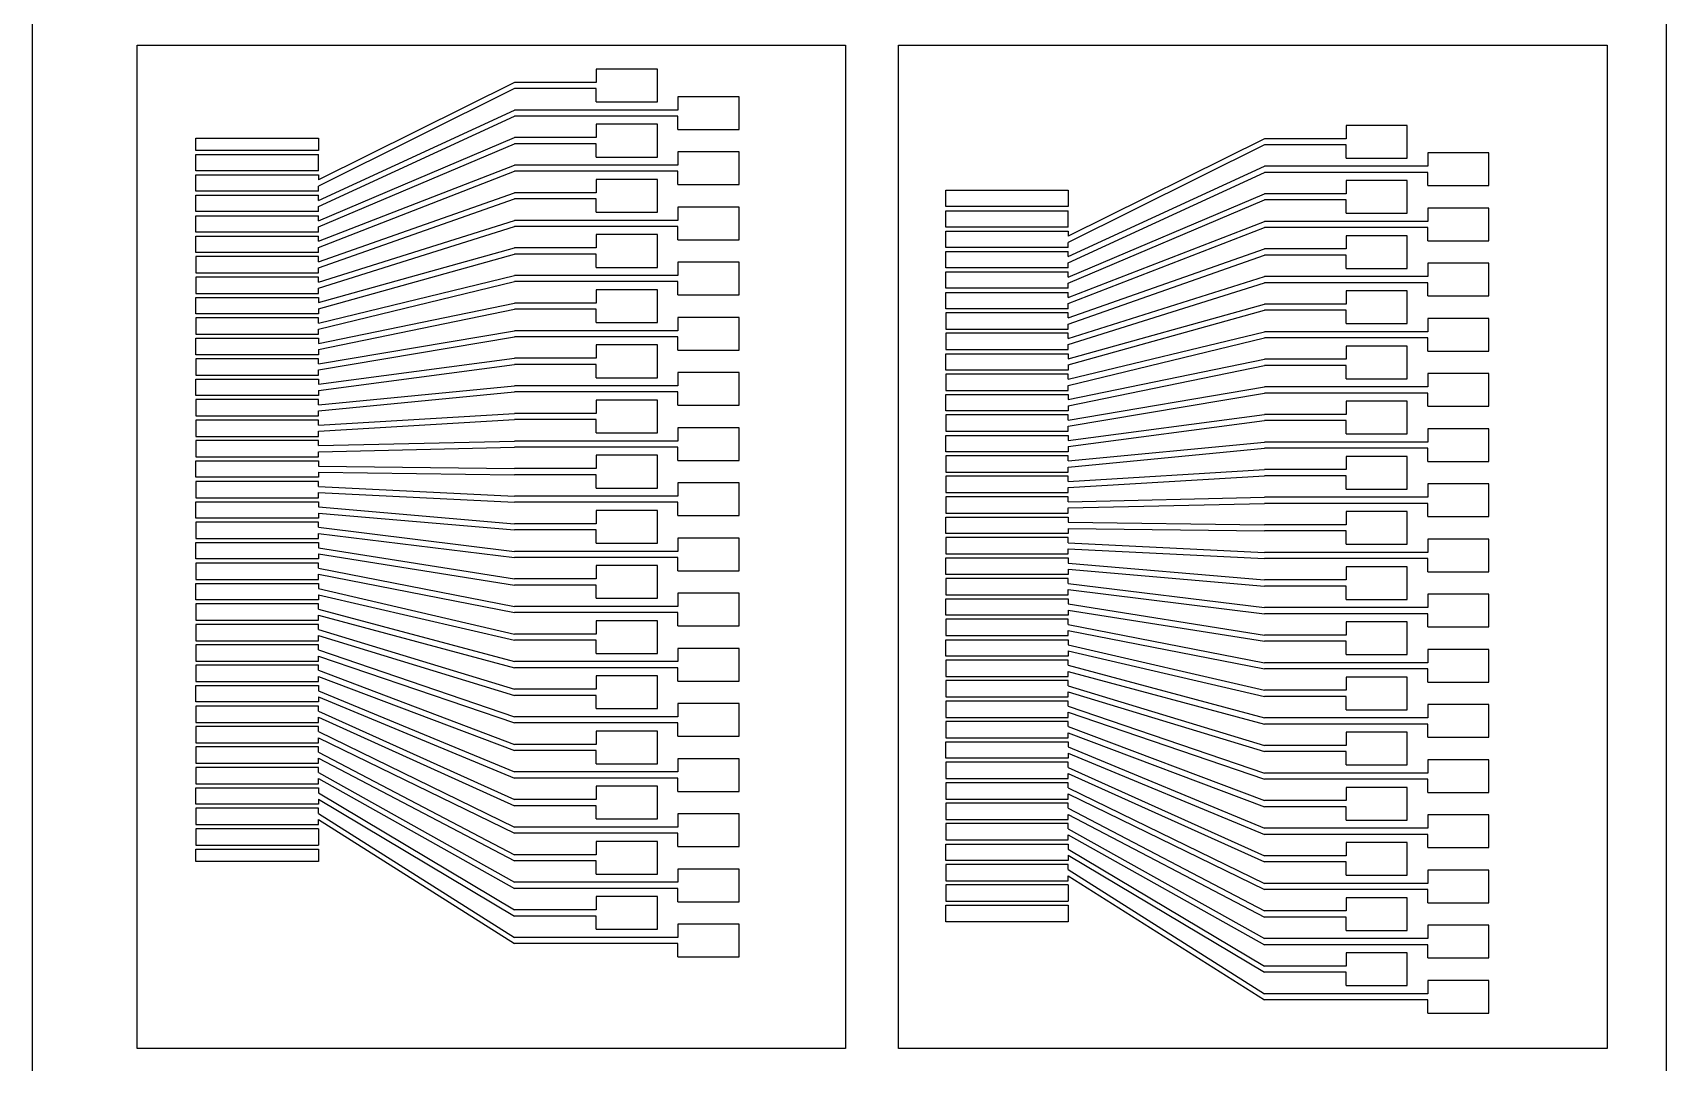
# Model space of a CAD drawing. Header units: inches. Extents: x 15.3 to 55.3, y 12.2 to 82.2.
# Drawn here: x 15.31 to 55.31, y 29.32 to 54.52 of the extents above; entities that cross this region are included whole.
import ezdxf

# ---------------------------------------------------------------- set-up
doc = ezdxf.new("R2010")
doc.units = ezdxf.units.IN
doc.header["$MEASUREMENT"] = 0
doc.layers.add('Foil', color=5, linetype='Continuous')

msp = doc.modelspace()

# ---------------------------------------------------------------- linework, layer by layer
at = {"layer": 'Foil'}
for p, q in [((15.308, 12.23), (15.308, 82.23)), ((55.308, 82.23), (55.308, 12.23)), ((17.863, 54.209), (35.212, 54.209)), ((17.863, 29.659), (17.863, 54.209)), ((35.212, 54.209), (35.212, 29.659)), ((36.506, 54.209), (53.856, 54.209)), ((36.506, 29.659), (36.506, 54.209)), ((53.856, 54.209), (53.856, 29.659)), ((30.606, 53.624), (29.106, 53.624)), ((29.106, 53.624), (29.106, 53.299)), ((30.606, 52.824), (30.606, 53.624)), ((27.106, 53.299), (22.306, 50.912)), ((29.106, 53.299), (27.106, 53.299)), ((27.106, 53.149), (22.306, 50.762)), ((29.106, 53.149), (27.106, 53.149)), ((29.106, 52.824), (29.106, 53.149)), ((29.106, 52.824), (30.606, 52.824)), ((32.606, 52.949), (31.106, 52.949)), ((31.106, 52.949), (31.106, 52.624)), ((32.606, 52.149), (32.606, 52.949)), ((22.306, 50.412), (27.106, 52.624)), ((22.306, 50.262), (27.106, 52.474)), ((31.106, 52.624), (27.106, 52.624)), ((31.106, 52.474), (27.106, 52.474)), ((31.106, 52.149), (31.106, 52.474)), ((30.606, 52.274), (29.106, 52.274)), ((29.106, 52.274), (29.106, 51.949)), ((30.606, 51.474), (30.606, 52.274)), ((31.106, 52.149), (32.606, 52.149)), ((48.966, 52.248), (47.466, 52.248)), ((47.466, 52.248), (47.466, 51.923)), ((48.966, 51.448), (48.966, 52.248)), ((19.306, 51.637), (19.306, 51.937)), ((19.306, 51.937), (22.306, 51.937)), ((22.306, 51.637), (19.306, 51.637)), ((22.306, 49.912), (27.106, 51.949)), ((22.306, 51.937), (22.306, 51.637)), ((22.306, 49.762), (27.106, 51.799)), ((29.106, 51.949), (27.106, 51.949)), ((29.106, 51.799), (27.106, 51.799)), ((29.106, 51.474), (29.106, 51.799)), ((45.466, 51.923), (40.666, 49.536)), ((45.466, 51.773), (40.666, 49.386)), ((47.466, 51.923), (45.466, 51.923)), ((47.466, 51.773), (45.466, 51.773)), ((47.466, 51.448), (47.466, 51.773)), ((19.306, 51.137), (19.306, 51.537)), ((19.306, 51.537), (22.306, 51.537)), ((22.306, 51.137), (22.306, 51.537)), ((22.306, 49.412), (27.106, 51.274)), ((31.106, 51.274), (27.106, 51.274)), ((29.106, 51.474), (30.606, 51.474)), ((32.606, 51.599), (31.106, 51.599)), ((31.106, 51.599), (31.106, 51.274)), ((32.606, 50.799), (32.606, 51.599)), ((40.666, 49.036), (45.466, 51.248)), ((49.466, 51.248), (45.466, 51.248)), ((47.466, 51.448), (48.966, 51.448)), ((50.966, 51.573), (49.466, 51.573)), ((49.466, 51.573), (49.466, 51.248)), ((50.966, 50.773), (50.966, 51.573)), ((22.306, 51.137), (19.306, 51.137)), ((19.306, 50.637), (19.306, 51.037)), ((19.306, 51.037), (22.306, 51.037)), ((22.306, 49.262), (27.106, 51.124)), ((22.306, 51.037), (22.306, 50.912)), ((31.106, 51.124), (27.106, 51.124)), ((30.606, 50.924), (29.106, 50.924)), ((29.106, 50.924), (29.106, 50.599)), ((30.606, 50.124), (30.606, 50.924)), ((31.106, 50.799), (31.106, 51.124)), ((40.666, 48.886), (45.466, 51.098)), ((49.466, 51.098), (45.466, 51.098)), ((48.966, 50.898), (47.466, 50.898)), ((47.466, 50.898), (47.466, 50.573)), ((48.966, 50.098), (48.966, 50.898)), ((49.466, 50.773), (49.466, 51.098)), ((22.306, 50.637), (19.306, 50.637)), ((19.306, 50.137), (19.306, 50.537)), ((19.306, 50.537), (22.306, 50.537)), ((22.306, 50.637), (22.306, 50.762)), ((22.306, 48.912), (27.106, 50.599)), ((22.306, 50.412), (22.306, 50.537)), ((22.306, 48.762), (27.106, 50.449)), ((29.106, 50.599), (27.106, 50.599)), ((29.106, 50.449), (27.106, 50.449)), ((29.106, 50.124), (29.106, 50.449)), ((31.106, 50.799), (32.606, 50.799)), ((37.666, 50.261), (37.666, 50.661)), ((37.666, 50.661), (40.666, 50.661)), ((40.666, 50.661), (40.666, 50.261)), ((40.666, 48.536), (45.466, 50.573)), ((40.666, 48.386), (45.466, 50.423)), ((47.466, 50.573), (45.466, 50.573)), ((47.466, 50.423), (45.466, 50.423)), ((47.466, 50.098), (47.466, 50.423)), ((49.466, 50.773), (50.966, 50.773)), ((22.306, 50.137), (19.306, 50.137)), ((19.306, 49.637), (19.306, 50.037)), ((19.306, 50.037), (22.306, 50.037)), ((22.306, 50.137), (22.306, 50.262)), ((22.306, 49.912), (22.306, 50.037)), ((29.106, 50.124), (30.606, 50.124)), ((32.606, 50.249), (31.106, 50.249)), ((31.106, 50.249), (31.106, 49.924)), ((32.606, 49.449), (32.606, 50.249)), ((40.666, 50.261), (37.666, 50.261)), ((37.666, 49.761), (37.666, 50.161)), ((37.666, 50.161), (40.666, 50.161)), ((40.666, 49.761), (40.666, 50.161)), ((47.466, 50.098), (48.966, 50.098)), ((50.966, 50.223), (49.466, 50.223)), ((49.466, 50.223), (49.466, 49.898)), ((50.966, 49.423), (50.966, 50.223)), ((22.306, 49.637), (19.306, 49.637)), ((22.306, 48.412), (27.106, 49.924)), ((22.306, 48.262), (27.106, 49.774)), ((22.306, 49.637), (22.306, 49.762)), ((31.106, 49.924), (27.106, 49.924)), ((31.106, 49.774), (27.106, 49.774)), ((31.106, 49.449), (31.106, 49.774)), ((40.666, 49.761), (37.666, 49.761)), ((37.666, 49.261), (37.666, 49.661)), ((37.666, 49.661), (40.666, 49.661)), ((40.666, 48.036), (45.466, 49.898)), ((40.666, 47.886), (45.466, 49.748)), ((40.666, 49.661), (40.666, 49.536)), ((49.466, 49.898), (45.466, 49.898)), ((49.466, 49.748), (45.466, 49.748)), ((49.466, 49.423), (49.466, 49.748)), ((19.306, 49.137), (19.306, 49.537)), ((19.306, 49.537), (22.306, 49.537)), ((22.306, 49.412), (22.306, 49.537)), ((22.306, 49.137), (22.306, 49.262)), ((22.306, 47.912), (27.106, 49.249)), ((29.106, 49.249), (27.106, 49.249)), ((30.606, 49.574), (29.106, 49.574)), ((29.106, 49.574), (29.106, 49.249)), ((30.606, 48.774), (30.606, 49.574)), ((31.106, 49.449), (32.606, 49.449)), ((40.666, 49.261), (37.666, 49.261)), ((40.666, 49.261), (40.666, 49.386)), ((40.666, 47.536), (45.466, 49.223)), ((47.466, 49.223), (45.466, 49.223)), ((48.966, 49.548), (47.466, 49.548)), ((47.466, 49.548), (47.466, 49.223)), ((48.966, 48.748), (48.966, 49.548)), ((49.466, 49.423), (50.966, 49.423)), ((22.306, 49.137), (19.306, 49.137)), ((22.306, 49.037), (19.306, 49.037)), ((19.306, 49.037), (19.306, 48.637)), ((22.306, 47.762), (27.106, 49.099)), ((22.306, 48.912), (22.306, 49.037)), ((29.106, 49.099), (27.106, 49.099)), ((29.106, 48.774), (29.106, 49.099)), ((32.606, 48.899), (31.106, 48.899)), ((31.106, 48.899), (31.106, 48.574)), ((32.606, 48.099), (32.606, 48.899)), ((37.666, 48.761), (37.666, 49.161)), ((37.666, 49.161), (40.666, 49.161)), ((40.666, 49.036), (40.666, 49.161)), ((40.666, 47.386), (45.466, 49.073)), ((40.666, 48.761), (40.666, 48.886)), ((47.466, 49.073), (45.466, 49.073)), ((47.466, 48.748), (47.466, 49.073)), ((50.966, 48.873), (49.466, 48.873)), ((49.466, 48.873), (49.466, 48.548)), ((50.966, 48.073), (50.966, 48.873)), ((19.306, 48.637), (22.306, 48.637)), ((22.306, 48.537), (19.306, 48.537)), ((19.306, 48.537), (19.306, 48.137)), ((22.306, 48.637), (22.306, 48.762)), ((22.306, 47.412), (27.106, 48.574)), ((22.306, 48.412), (22.306, 48.537)), ((22.306, 47.262), (27.106, 48.424)), ((31.106, 48.574), (27.106, 48.574)), ((31.106, 48.424), (27.106, 48.424)), ((29.106, 48.774), (30.606, 48.774)), ((31.106, 48.099), (31.106, 48.424)), ((40.666, 48.761), (37.666, 48.761)), ((37.666, 48.261), (37.666, 48.661)), ((37.666, 48.661), (40.666, 48.661)), ((40.666, 48.536), (40.666, 48.661)), ((40.666, 47.036), (45.466, 48.548)), ((49.466, 48.548), (45.466, 48.548)), ((47.466, 48.748), (48.966, 48.748)), ((19.306, 48.137), (22.306, 48.137)), ((19.306, 47.637), (19.306, 48.037)), ((19.306, 48.037), (22.306, 48.037)), ((22.306, 48.137), (22.306, 48.262)), ((22.306, 48.037), (22.306, 47.912)), ((30.606, 48.224), (29.106, 48.224)), ((29.106, 48.224), (29.106, 47.899)), ((30.606, 47.424), (30.606, 48.224)), ((31.106, 48.099), (32.606, 48.099)), ((40.666, 48.261), (37.666, 48.261)), ((37.666, 47.761), (37.666, 48.161)), ((37.666, 48.161), (40.666, 48.161)), ((40.666, 46.886), (45.466, 48.398)), ((40.666, 48.261), (40.666, 48.386)), ((40.666, 48.036), (40.666, 48.161)), ((49.466, 48.398), (45.466, 48.398)), ((48.966, 48.198), (47.466, 48.198)), ((47.466, 48.198), (47.466, 47.873)), ((48.966, 47.398), (48.966, 48.198)), ((49.466, 48.073), (49.466, 48.398)), ((49.466, 48.073), (50.966, 48.073)), ((22.306, 47.637), (19.306, 47.637)), ((22.306, 46.912), (27.106, 47.899)), ((22.306, 47.762), (22.306, 47.637)), ((22.306, 46.762), (27.106, 47.749)), ((29.106, 47.899), (27.106, 47.899)), ((29.106, 47.749), (27.106, 47.749)), ((29.106, 47.424), (29.106, 47.749)), ((40.666, 47.761), (37.666, 47.761)), ((40.666, 47.661), (37.666, 47.661)), ((37.666, 47.661), (37.666, 47.261)), ((40.666, 47.761), (40.666, 47.886)), ((40.666, 46.536), (45.466, 47.873)), ((40.666, 46.386), (45.466, 47.723)), ((40.666, 47.536), (40.666, 47.661)), ((47.466, 47.873), (45.466, 47.873)), ((47.466, 47.723), (45.466, 47.723)), ((47.466, 47.398), (47.466, 47.723)), ((22.306, 47.537), (19.306, 47.537)), ((19.306, 47.537), (19.306, 47.137)), ((22.306, 47.412), (22.306, 47.537)), ((22.306, 47.137), (22.306, 47.262)), ((22.306, 46.412), (27.106, 47.224)), ((31.106, 47.224), (27.106, 47.224)), ((29.106, 47.424), (30.606, 47.424)), ((32.606, 47.549), (31.106, 47.549)), ((31.106, 47.549), (31.106, 47.224)), ((32.606, 46.749), (32.606, 47.549)), ((37.666, 47.261), (40.666, 47.261)), ((40.666, 47.261), (40.666, 47.386)), ((47.466, 47.398), (48.966, 47.398)), ((50.966, 47.523), (49.466, 47.523)), ((49.466, 47.523), (49.466, 47.198)), ((50.966, 46.723), (50.966, 47.523)), ((19.306, 47.137), (22.306, 47.137)), ((19.306, 46.637), (19.306, 47.037)), ((19.306, 47.037), (22.306, 47.037)), ((22.306, 46.262), (27.106, 47.074)), ((22.306, 47.037), (22.306, 46.912)), ((31.106, 47.074), (27.106, 47.074)), ((30.606, 46.874), (29.106, 46.874)), ((29.106, 46.874), (29.106, 46.549)), ((30.606, 46.074), (30.606, 46.874)), ((31.106, 46.749), (31.106, 47.074)), ((40.666, 47.161), (37.666, 47.161)), ((37.666, 47.161), (37.666, 46.761)), ((40.666, 46.036), (45.466, 47.198)), ((40.666, 47.036), (40.666, 47.161)), ((40.666, 45.886), (45.466, 47.048)), ((40.666, 46.761), (40.666, 46.886)), ((49.466, 47.198), (45.466, 47.198)), ((49.466, 47.048), (45.466, 47.048)), ((48.966, 46.848), (47.466, 46.848)), ((47.466, 46.848), (47.466, 46.523)), ((48.966, 46.048), (48.966, 46.848)), ((49.466, 46.723), (49.466, 47.048)), ((22.306, 46.637), (19.306, 46.637)), ((22.306, 46.537), (19.306, 46.537)), ((19.306, 46.537), (19.306, 46.137)), ((22.306, 46.762), (22.306, 46.637)), ((22.306, 45.912), (27.106, 46.549)), ((22.306, 46.412), (22.306, 46.537)), ((29.106, 46.549), (27.106, 46.549)), ((31.106, 46.749), (32.606, 46.749)), ((37.666, 46.761), (40.666, 46.761)), ((37.666, 46.261), (37.666, 46.661)), ((37.666, 46.661), (40.666, 46.661)), ((40.666, 46.661), (40.666, 46.536)), ((40.666, 45.536), (45.466, 46.523)), ((47.466, 46.523), (45.466, 46.523)), ((49.466, 46.723), (50.966, 46.723)), ((19.306, 46.137), (22.306, 46.137)), ((19.306, 45.637), (19.306, 46.037)), ((19.306, 46.037), (22.306, 46.037)), ((22.306, 45.762), (27.106, 46.399)), ((22.306, 46.137), (22.306, 46.262)), ((22.306, 46.037), (22.306, 45.912)), ((29.106, 46.399), (27.106, 46.399)), ((29.106, 46.074), (29.106, 46.399)), ((29.106, 46.074), (30.606, 46.074)), ((32.606, 46.199), (31.106, 46.199)), ((31.106, 46.199), (31.106, 45.874)), ((32.606, 45.399), (32.606, 46.199)), ((40.666, 46.261), (37.666, 46.261)), ((40.666, 46.161), (37.666, 46.161)), ((37.666, 46.161), (37.666, 45.761)), ((40.666, 46.386), (40.666, 46.261)), ((40.666, 45.386), (45.466, 46.373)), ((40.666, 46.036), (40.666, 46.161)), ((47.466, 46.373), (45.466, 46.373)), ((47.466, 46.048), (47.466, 46.373)), ((47.466, 46.048), (48.966, 46.048)), ((50.966, 46.173), (49.466, 46.173)), ((49.466, 46.173), (49.466, 45.848)), ((50.966, 45.373), (50.966, 46.173)), ((22.306, 45.637), (19.306, 45.637)), ((22.306, 45.412), (27.106, 45.874)), ((22.306, 45.762), (22.306, 45.637)), ((22.306, 45.262), (27.106, 45.724)), ((31.106, 45.874), (27.106, 45.874)), ((31.106, 45.724), (27.106, 45.724)), ((31.106, 45.399), (31.106, 45.724)), ((37.666, 45.761), (40.666, 45.761)), ((37.666, 45.261), (37.666, 45.661)), ((37.666, 45.661), (40.666, 45.661)), ((40.666, 45.761), (40.666, 45.886)), ((40.666, 45.036), (45.466, 45.848)), ((40.666, 44.886), (45.466, 45.698)), ((40.666, 45.661), (40.666, 45.536)), ((49.466, 45.848), (45.466, 45.848)), ((49.466, 45.698), (45.466, 45.698)), ((49.466, 45.373), (49.466, 45.698)), ((22.306, 45.537), (19.306, 45.537)), ((19.306, 45.537), (19.306, 45.137)), ((22.306, 45.412), (22.306, 45.537)), ((22.306, 45.137), (22.306, 45.262)), ((30.606, 45.524), (29.106, 45.524)), ((29.106, 45.524), (29.106, 45.199)), ((30.606, 44.724), (30.606, 45.524)), ((31.106, 45.399), (32.606, 45.399)), ((40.666, 45.261), (37.666, 45.261)), ((40.666, 45.386), (40.666, 45.261)), ((48.966, 45.498), (47.466, 45.498)), ((47.466, 45.498), (47.466, 45.173)), ((48.966, 44.698), (48.966, 45.498)), ((49.466, 45.373), (50.966, 45.373)), ((19.306, 45.137), (22.306, 45.137)), ((22.306, 45.037), (19.306, 45.037)), ((19.306, 45.037), (19.306, 44.637)), ((22.306, 44.912), (27.106, 45.199)), ((22.306, 44.762), (27.106, 45.049)), ((22.306, 44.912), (22.306, 45.037)), ((29.106, 45.199), (27.106, 45.199)), ((29.106, 45.049), (27.106, 45.049)), ((29.106, 44.724), (29.106, 45.049)), ((32.606, 44.849), (31.106, 44.849)), ((31.106, 44.849), (31.106, 44.524)), ((32.606, 44.049), (32.606, 44.849)), ((40.666, 45.161), (37.666, 45.161)), ((37.666, 45.161), (37.666, 44.761)), ((40.666, 44.536), (45.466, 45.173)), ((40.666, 45.036), (40.666, 45.161)), ((40.666, 44.386), (45.466, 45.023)), ((40.666, 44.761), (40.666, 44.886)), ((47.466, 45.173), (45.466, 45.173)), ((47.466, 45.023), (45.466, 45.023)), ((47.466, 44.698), (47.466, 45.023)), ((50.966, 44.823), (49.466, 44.823)), ((49.466, 44.823), (49.466, 44.498)), ((50.966, 44.023), (50.966, 44.823)), ((19.306, 44.637), (22.306, 44.637)), ((22.306, 44.537), (19.306, 44.537)), ((19.306, 44.537), (19.306, 44.137)), ((22.306, 44.637), (22.306, 44.762)), ((22.306, 44.412), (22.306, 44.537)), ((22.306, 44.412), (27.106, 44.524)), ((31.106, 44.524), (27.106, 44.524)), ((29.106, 44.724), (30.606, 44.724)), ((37.666, 44.761), (40.666, 44.761)), ((37.666, 44.261), (37.666, 44.661)), ((37.666, 44.661), (40.666, 44.661)), ((40.666, 44.661), (40.666, 44.536)), ((40.666, 44.036), (45.466, 44.498)), ((49.466, 44.498), (45.466, 44.498)), ((47.466, 44.698), (48.966, 44.698)), ((19.306, 44.137), (22.306, 44.137)), ((19.306, 43.637), (19.306, 44.037)), ((19.306, 44.037), (22.306, 44.037)), ((22.306, 44.262), (27.106, 44.374)), ((22.306, 44.137), (22.306, 44.262)), ((22.306, 44.037), (22.306, 43.912)), ((31.106, 44.374), (27.106, 44.374)), ((30.606, 44.174), (29.106, 44.174)), ((29.106, 44.174), (29.106, 43.849)), ((30.606, 43.374), (30.606, 44.174)), ((31.106, 44.049), (31.106, 44.374)), ((31.106, 44.049), (32.606, 44.049)), ((40.666, 44.261), (37.666, 44.261)), ((40.666, 44.161), (37.666, 44.161)), ((37.666, 44.161), (37.666, 43.761)), ((40.666, 44.386), (40.666, 44.261)), ((40.666, 43.886), (45.466, 44.348)), ((40.666, 44.036), (40.666, 44.161)), ((49.466, 44.348), (45.466, 44.348)), ((48.966, 44.148), (47.466, 44.148)), ((47.466, 44.148), (47.466, 43.823)), ((48.966, 43.348), (48.966, 44.148)), ((49.466, 44.023), (49.466, 44.348)), ((49.466, 44.023), (50.966, 44.023)), ((22.306, 43.637), (19.306, 43.637)), ((22.306, 43.912), (27.106, 43.849)), ((22.306, 43.762), (22.306, 43.637)), ((22.306, 43.762), (27.106, 43.699)), ((29.106, 43.849), (27.106, 43.849)), ((29.106, 43.699), (27.106, 43.699)), ((29.106, 43.374), (29.106, 43.699)), ((37.666, 43.761), (40.666, 43.761)), ((40.666, 43.661), (37.666, 43.661)), ((37.666, 43.661), (37.666, 43.261)), ((40.666, 43.761), (40.666, 43.886)), ((40.666, 43.536), (45.466, 43.823)), ((40.666, 43.386), (45.466, 43.673)), ((40.666, 43.536), (40.666, 43.661)), ((47.466, 43.823), (45.466, 43.823)), ((47.466, 43.673), (45.466, 43.673)), ((47.466, 43.348), (47.466, 43.673)), ((22.306, 43.537), (19.306, 43.537)), ((19.306, 43.537), (19.306, 43.137)), ((22.306, 43.412), (22.306, 43.537)), ((22.306, 43.412), (27.106, 43.174)), ((22.306, 43.137), (22.306, 43.262)), ((22.306, 43.262), (27.106, 43.024)), ((29.106, 43.374), (30.606, 43.374)), ((32.606, 43.499), (31.106, 43.499)), ((31.106, 43.499), (31.106, 43.174)), ((32.606, 42.699), (32.606, 43.499)), ((37.666, 43.261), (40.666, 43.261)), ((40.666, 43.261), (40.666, 43.386)), ((47.466, 43.348), (48.966, 43.348)), ((50.966, 43.473), (49.466, 43.473)), ((49.466, 43.473), (49.466, 43.148)), ((50.966, 42.673), (50.966, 43.473)), ((19.306, 43.137), (22.306, 43.137)), ((19.306, 42.637), (19.306, 43.037)), ((19.306, 43.037), (22.306, 43.037)), ((22.306, 43.037), (22.306, 42.912)), ((22.306, 42.912), (27.106, 42.499)), ((31.106, 43.174), (27.106, 43.174)), ((31.106, 43.024), (27.106, 43.024)), ((30.606, 42.824), (29.106, 42.824)), ((29.106, 42.824), (29.106, 42.499)), ((30.606, 42.024), (30.606, 42.824)), ((31.106, 42.699), (31.106, 43.024)), ((40.666, 43.161), (37.666, 43.161)), ((37.666, 43.161), (37.666, 42.761)), ((40.666, 43.036), (40.666, 43.161)), ((40.666, 43.036), (45.466, 43.148)), ((40.666, 42.886), (45.466, 42.998)), ((40.666, 42.761), (40.666, 42.886)), ((49.466, 43.148), (45.466, 43.148)), ((49.466, 42.998), (45.466, 42.998)), ((49.466, 42.673), (49.466, 42.998)), ((22.306, 42.637), (19.306, 42.637)), ((22.306, 42.537), (19.306, 42.537)), ((19.306, 42.537), (19.306, 42.137)), ((22.306, 42.762), (22.306, 42.637)), ((22.306, 42.762), (27.106, 42.349)), ((22.306, 42.412), (22.306, 42.537)), ((22.306, 42.412), (27.106, 41.824)), ((29.106, 42.499), (27.106, 42.499)), ((31.106, 42.699), (32.606, 42.699)), ((37.666, 42.761), (40.666, 42.761)), ((37.666, 42.261), (37.666, 42.661)), ((37.666, 42.661), (40.666, 42.661)), ((40.666, 42.661), (40.666, 42.536)), ((40.666, 42.536), (45.466, 42.473)), ((47.466, 42.473), (45.466, 42.473)), ((48.966, 42.798), (47.466, 42.798)), ((47.466, 42.798), (47.466, 42.473)), ((48.966, 41.998), (48.966, 42.798)), ((49.466, 42.673), (50.966, 42.673)), ((19.306, 42.137), (22.306, 42.137)), ((19.306, 41.637), (19.306, 42.037)), ((19.306, 42.037), (22.306, 42.037)), ((22.306, 42.137), (22.306, 42.262)), ((22.306, 42.262), (27.106, 41.674)), ((22.306, 42.037), (22.306, 41.912)), ((29.106, 42.349), (27.106, 42.349)), ((29.106, 42.024), (29.106, 42.349)), ((29.106, 42.024), (30.606, 42.024)), ((32.606, 42.149), (31.106, 42.149)), ((31.106, 42.149), (31.106, 41.824)), ((32.606, 41.349), (32.606, 42.149)), ((40.666, 42.261), (37.666, 42.261)), ((40.666, 42.161), (37.666, 42.161)), ((37.666, 42.161), (37.666, 41.761)), ((40.666, 42.386), (40.666, 42.261)), ((40.666, 42.386), (45.466, 42.323)), ((40.666, 42.036), (40.666, 42.161)), ((40.666, 42.036), (45.466, 41.798)), ((47.466, 42.323), (45.466, 42.323)), ((47.466, 41.998), (47.466, 42.323)), ((50.966, 42.123), (49.466, 42.123)), ((49.466, 42.123), (49.466, 41.798)), ((50.966, 41.323), (50.966, 42.123)), ((22.306, 41.637), (19.306, 41.637)), ((22.306, 41.912), (27.106, 41.149)), ((22.306, 41.762), (22.306, 41.637)), ((22.306, 41.762), (27.106, 40.999)), ((31.106, 41.824), (27.106, 41.824)), ((31.106, 41.674), (27.106, 41.674)), ((31.106, 41.349), (31.106, 41.674)), ((37.666, 41.761), (40.666, 41.761)), ((37.666, 41.261), (37.666, 41.661)), ((37.666, 41.661), (40.666, 41.661)), ((40.666, 41.761), (40.666, 41.886)), ((40.666, 41.886), (45.466, 41.648)), ((40.666, 41.661), (40.666, 41.536)), ((49.466, 41.798), (45.466, 41.798)), ((49.466, 41.648), (45.466, 41.648)), ((47.466, 41.998), (48.966, 41.998)), ((49.466, 41.323), (49.466, 41.648)), ((22.306, 41.537), (19.306, 41.537)), ((19.306, 41.537), (19.306, 41.137)), ((22.306, 41.412), (22.306, 41.537)), ((22.306, 41.412), (27.106, 40.474)), ((22.306, 41.137), (22.306, 41.262)), ((22.306, 41.262), (27.106, 40.324)), ((30.606, 41.474), (29.106, 41.474)), ((29.106, 41.474), (29.106, 41.149)), ((30.606, 40.674), (30.606, 41.474)), ((31.106, 41.349), (32.606, 41.349)), ((40.666, 41.261), (37.666, 41.261)), ((40.666, 41.536), (45.466, 41.123)), ((40.666, 41.386), (40.666, 41.261)), ((40.666, 41.386), (45.466, 40.973)), ((48.966, 41.448), (47.466, 41.448)), ((47.466, 41.448), (47.466, 41.123)), ((48.966, 40.648), (48.966, 41.448)), ((49.466, 41.323), (50.966, 41.323)), ((19.306, 41.137), (22.306, 41.137)), ((19.306, 40.637), (19.306, 41.037)), ((19.306, 41.037), (22.306, 41.037)), ((22.306, 41.037), (22.306, 40.912)), ((22.306, 40.912), (27.106, 39.799)), ((29.106, 41.149), (27.106, 41.149)), ((29.106, 40.999), (27.106, 40.999)), ((29.106, 40.674), (29.106, 40.999)), ((40.666, 41.161), (37.666, 41.161)), ((37.666, 41.161), (37.666, 40.761)), ((40.666, 41.036), (40.666, 41.161)), ((40.666, 41.036), (45.466, 40.448)), ((40.666, 40.761), (40.666, 40.886)), ((40.666, 40.886), (45.466, 40.298)), ((47.466, 41.123), (45.466, 41.123)), ((47.466, 40.973), (45.466, 40.973)), ((47.466, 40.648), (47.466, 40.973)), ((22.306, 40.637), (19.306, 40.637)), ((22.306, 40.537), (19.306, 40.537)), ((19.306, 40.537), (19.306, 40.137)), ((22.306, 40.762), (22.306, 40.637)), ((22.306, 40.762), (27.106, 39.649)), ((22.306, 40.412), (22.306, 40.537)), ((22.306, 40.412), (27.106, 39.124)), ((31.106, 40.474), (27.106, 40.474)), ((29.106, 40.674), (30.606, 40.674)), ((32.606, 40.799), (31.106, 40.799)), ((31.106, 40.799), (31.106, 40.474)), ((32.606, 39.999), (32.606, 40.799)), ((37.666, 40.761), (40.666, 40.761)), ((37.666, 40.261), (37.666, 40.661)), ((37.666, 40.661), (40.666, 40.661)), ((40.666, 40.661), (40.666, 40.536)), ((40.666, 40.536), (45.466, 39.773)), ((49.466, 40.448), (45.466, 40.448)), ((47.466, 40.648), (48.966, 40.648)), ((50.966, 40.773), (49.466, 40.773)), ((49.466, 40.773), (49.466, 40.448)), ((50.966, 39.973), (50.966, 40.773)), ((19.306, 40.137), (22.306, 40.137)), ((22.306, 40.037), (19.306, 40.037)), ((19.306, 40.037), (19.306, 39.637)), ((22.306, 40.137), (22.306, 40.262)), ((22.306, 40.262), (27.106, 38.974)), ((22.306, 39.912), (22.306, 40.037)), ((31.106, 40.324), (27.106, 40.324)), ((30.606, 40.124), (29.106, 40.124)), ((29.106, 40.124), (29.106, 39.799)), ((30.606, 39.324), (30.606, 40.124)), ((31.106, 39.999), (31.106, 40.324)), ((40.666, 40.261), (37.666, 40.261)), ((40.666, 40.161), (37.666, 40.161)), ((37.666, 40.161), (37.666, 39.761)), ((40.666, 40.386), (40.666, 40.261)), ((40.666, 40.386), (45.466, 39.623)), ((40.666, 40.036), (40.666, 40.161)), ((40.666, 40.036), (45.466, 39.098)), ((49.466, 40.298), (45.466, 40.298)), ((48.966, 40.098), (47.466, 40.098)), ((47.466, 40.098), (47.466, 39.773)), ((48.966, 39.298), (48.966, 40.098)), ((49.466, 39.973), (49.466, 40.298)), ((19.306, 39.637), (22.306, 39.637)), ((22.306, 39.912), (27.106, 38.449)), ((22.306, 39.637), (22.306, 39.762)), ((22.306, 39.762), (27.106, 38.299)), ((29.106, 39.799), (27.106, 39.799)), ((29.106, 39.649), (27.106, 39.649)), ((29.106, 39.324), (29.106, 39.649)), ((31.106, 39.999), (32.606, 39.999)), ((37.666, 39.761), (40.666, 39.761)), ((37.666, 39.261), (37.666, 39.661)), ((37.666, 39.661), (40.666, 39.661)), ((40.666, 39.761), (40.666, 39.886)), ((40.666, 39.886), (45.466, 38.948)), ((40.666, 39.661), (40.666, 39.536)), ((47.466, 39.773), (45.466, 39.773)), ((47.466, 39.623), (45.466, 39.623)), ((47.466, 39.298), (47.466, 39.623)), ((49.466, 39.973), (50.966, 39.973)), ((22.306, 39.537), (19.306, 39.537)), ((19.306, 39.537), (19.306, 39.137)), ((22.306, 39.412), (22.306, 39.537)), ((22.306, 39.412), (27.106, 37.774)), ((22.306, 39.137), (22.306, 39.262)), ((22.306, 39.262), (27.106, 37.624)), ((29.106, 39.324), (30.606, 39.324)), ((32.606, 39.449), (31.106, 39.449)), ((31.106, 39.449), (31.106, 39.124)), ((32.606, 38.649), (32.606, 39.449)), ((40.666, 39.261), (37.666, 39.261)), ((40.666, 39.536), (45.466, 38.423)), ((40.666, 39.386), (40.666, 39.261)), ((40.666, 39.386), (45.466, 38.273)), ((47.466, 39.298), (48.966, 39.298)), ((50.966, 39.423), (49.466, 39.423)), ((49.466, 39.423), (49.466, 39.098)), ((50.966, 38.623), (50.966, 39.423)), ((19.306, 39.137), (22.306, 39.137)), ((22.306, 39.037), (19.306, 39.037)), ((19.306, 39.037), (19.306, 38.637)), ((22.306, 38.912), (22.306, 39.037)), ((22.306, 38.912), (27.106, 37.099)), ((31.106, 39.124), (27.106, 39.124)), ((31.106, 38.974), (27.106, 38.974)), ((31.106, 38.649), (31.106, 38.974)), ((40.666, 39.161), (37.666, 39.161)), ((37.666, 39.161), (37.666, 38.761)), ((40.666, 39.036), (40.666, 39.161)), ((40.666, 39.036), (45.466, 37.748)), ((40.666, 38.761), (40.666, 38.886)), ((40.666, 38.886), (45.466, 37.598)), ((49.466, 39.098), (45.466, 39.098)), ((49.466, 38.948), (45.466, 38.948)), ((49.466, 38.623), (49.466, 38.948)), ((19.306, 38.637), (22.306, 38.637)), ((19.306, 38.137), (19.306, 38.537)), ((19.306, 38.537), (22.306, 38.537)), ((22.306, 38.637), (22.306, 38.762)), ((22.306, 38.762), (27.106, 36.949)), ((22.306, 38.537), (22.306, 38.412)), ((22.306, 38.412), (27.106, 36.424)), ((29.106, 38.449), (27.106, 38.449)), ((30.606, 38.774), (29.106, 38.774)), ((29.106, 38.774), (29.106, 38.449)), ((30.606, 37.974), (30.606, 38.774)), ((31.106, 38.649), (32.606, 38.649)), ((37.666, 38.761), (40.666, 38.761)), ((40.666, 38.661), (37.666, 38.661)), ((37.666, 38.661), (37.666, 38.261)), ((40.666, 38.536), (40.666, 38.661)), ((40.666, 38.536), (45.466, 37.073)), ((47.466, 38.423), (45.466, 38.423)), ((48.966, 38.748), (47.466, 38.748)), ((47.466, 38.748), (47.466, 38.423)), ((48.966, 37.948), (48.966, 38.748)), ((49.466, 38.623), (50.966, 38.623)), ((22.306, 38.137), (19.306, 38.137)), ((22.306, 38.037), (19.306, 38.037)), ((19.306, 38.037), (19.306, 37.637)), ((22.306, 38.262), (22.306, 38.137)), ((22.306, 38.262), (27.106, 36.274)), ((22.306, 37.912), (22.306, 38.037)), ((29.106, 38.299), (27.106, 38.299)), ((29.106, 37.974), (29.106, 38.299)), ((32.606, 38.099), (31.106, 38.099)), ((31.106, 38.099), (31.106, 37.774)), ((32.606, 37.299), (32.606, 38.099)), ((37.666, 38.261), (40.666, 38.261)), ((40.666, 38.161), (37.666, 38.161)), ((37.666, 38.161), (37.666, 37.761)), ((40.666, 38.261), (40.666, 38.386)), ((40.666, 38.386), (45.466, 36.923)), ((40.666, 38.036), (40.666, 38.161)), ((40.666, 38.036), (45.466, 36.398)), ((47.466, 38.273), (45.466, 38.273)), ((47.466, 37.948), (47.466, 38.273)), ((50.966, 38.073), (49.466, 38.073)), ((49.466, 38.073), (49.466, 37.748)), ((50.966, 37.273), (50.966, 38.073)), ((19.306, 37.637), (22.306, 37.637)), ((22.306, 37.912), (27.106, 35.749)), ((22.306, 37.637), (22.306, 37.762)), ((22.306, 37.762), (27.106, 35.599)), ((31.106, 37.774), (27.106, 37.774)), ((31.106, 37.624), (27.106, 37.624)), ((29.106, 37.974), (30.606, 37.974)), ((31.106, 37.299), (31.106, 37.624)), ((37.666, 37.761), (40.666, 37.761)), ((40.666, 37.661), (37.666, 37.661)), ((37.666, 37.661), (37.666, 37.261)), ((40.666, 37.761), (40.666, 37.886)), ((40.666, 37.886), (45.466, 36.248)), ((40.666, 37.536), (40.666, 37.661)), ((49.466, 37.748), (45.466, 37.748)), ((47.466, 37.948), (48.966, 37.948)), ((22.306, 37.537), (19.306, 37.537)), ((19.306, 37.537), (19.306, 37.137)), ((22.306, 37.412), (22.306, 37.537)), ((22.306, 37.412), (27.106, 35.074)), ((22.306, 37.137), (22.306, 37.262)), ((22.306, 37.262), (27.106, 34.924)), ((30.606, 37.424), (29.106, 37.424)), ((29.106, 37.424), (29.106, 37.099)), ((30.606, 36.624), (30.606, 37.424)), ((31.106, 37.299), (32.606, 37.299)), ((37.666, 37.261), (40.666, 37.261)), ((40.666, 37.536), (45.466, 35.723)), ((40.666, 37.261), (40.666, 37.386)), ((40.666, 37.386), (45.466, 35.573)), ((49.466, 37.598), (45.466, 37.598)), ((48.966, 37.398), (47.466, 37.398)), ((47.466, 37.398), (47.466, 37.073)), ((48.966, 36.598), (48.966, 37.398)), ((49.466, 37.273), (49.466, 37.598)), ((49.466, 37.273), (50.966, 37.273)), ((19.306, 37.137), (22.306, 37.137)), ((22.306, 37.037), (19.306, 37.037)), ((19.306, 37.037), (19.306, 36.637)), ((22.306, 36.912), (22.306, 37.037)), ((22.306, 36.912), (27.106, 34.399)), ((29.106, 37.099), (27.106, 37.099)), ((29.106, 36.949), (27.106, 36.949)), ((29.106, 36.624), (29.106, 36.949)), ((37.666, 36.761), (37.666, 37.161)), ((37.666, 37.161), (40.666, 37.161)), ((40.666, 37.161), (40.666, 37.036)), ((40.666, 37.036), (45.466, 35.048)), ((40.666, 36.886), (40.666, 36.761)), ((40.666, 36.886), (45.466, 34.898)), ((47.466, 37.073), (45.466, 37.073)), ((47.466, 36.923), (45.466, 36.923)), ((47.466, 36.598), (47.466, 36.923)), ((19.306, 36.637), (22.306, 36.637)), ((22.306, 36.537), (19.306, 36.537)), ((19.306, 36.537), (19.306, 36.137)), ((22.306, 36.637), (22.306, 36.762)), ((22.306, 36.762), (27.106, 34.249)), ((22.306, 36.412), (22.306, 36.537)), ((22.306, 36.412), (27.106, 33.724)), ((31.106, 36.424), (27.106, 36.424)), ((29.106, 36.624), (30.606, 36.624)), ((32.606, 36.749), (31.106, 36.749)), ((31.106, 36.749), (31.106, 36.424)), ((32.606, 35.949), (32.606, 36.749)), ((40.666, 36.761), (37.666, 36.761)), ((40.666, 36.661), (37.666, 36.661)), ((37.666, 36.661), (37.666, 36.261)), ((40.666, 36.536), (40.666, 36.661)), ((40.666, 36.536), (45.466, 34.373)), ((47.466, 36.598), (48.966, 36.598)), ((50.966, 36.723), (49.466, 36.723)), ((49.466, 36.723), (49.466, 36.398)), ((50.966, 35.923), (50.966, 36.723)), ((19.306, 36.137), (22.306, 36.137)), ((19.306, 35.637), (19.306, 36.037)), ((19.306, 36.037), (22.306, 36.037)), ((22.306, 36.137), (22.306, 36.262)), ((22.306, 36.262), (27.106, 33.574)), ((22.306, 36.037), (22.306, 35.912)), ((31.106, 36.274), (27.106, 36.274)), ((30.606, 36.074), (29.106, 36.074)), ((29.106, 36.074), (29.106, 35.749)), ((30.606, 35.274), (30.606, 36.074)), ((31.106, 35.949), (31.106, 36.274)), ((37.666, 36.261), (40.666, 36.261)), ((40.666, 36.161), (37.666, 36.161)), ((37.666, 36.161), (37.666, 35.761)), ((40.666, 36.261), (40.666, 36.386)), ((40.666, 36.386), (45.466, 34.223)), ((40.666, 36.036), (40.666, 36.161)), ((40.666, 36.036), (45.466, 33.698)), ((49.466, 36.398), (45.466, 36.398)), ((49.466, 36.248), (45.466, 36.248)), ((48.966, 36.048), (47.466, 36.048)), ((47.466, 36.048), (47.466, 35.723)), ((48.966, 35.248), (48.966, 36.048)), ((49.466, 35.923), (49.466, 36.248)), ((22.306, 35.637), (19.306, 35.637)), ((22.306, 35.912), (27.106, 33.049)), ((22.306, 35.762), (22.306, 35.637)), ((22.306, 35.762), (27.106, 32.899)), ((29.106, 35.749), (27.106, 35.749)), ((31.106, 35.949), (32.606, 35.949)), ((37.666, 35.761), (40.666, 35.761)), ((40.666, 35.661), (37.666, 35.661)), ((37.666, 35.661), (37.666, 35.261)), ((40.666, 35.761), (40.666, 35.886)), ((40.666, 35.886), (45.466, 33.548)), ((40.666, 35.536), (40.666, 35.661)), ((47.466, 35.723), (45.466, 35.723)), ((49.466, 35.923), (50.966, 35.923)), ((22.306, 35.537), (19.306, 35.537)), ((19.306, 35.537), (19.306, 35.137)), ((22.306, 35.412), (22.306, 35.537)), ((22.306, 35.412), (27.106, 32.374)), ((22.306, 35.137), (22.306, 35.262)), ((22.306, 35.262), (27.106, 32.224)), ((29.106, 35.599), (27.106, 35.599)), ((29.106, 35.274), (29.106, 35.599)), ((29.106, 35.274), (30.606, 35.274)), ((32.606, 35.399), (31.106, 35.399)), ((31.106, 35.399), (31.106, 35.074)), ((32.606, 34.599), (32.606, 35.399)), ((37.666, 35.261), (40.666, 35.261)), ((40.666, 35.536), (45.466, 33.023)), ((40.666, 35.261), (40.666, 35.386)), ((40.666, 35.386), (45.466, 32.873)), ((47.466, 35.573), (45.466, 35.573)), ((47.466, 35.248), (47.466, 35.573)), ((47.466, 35.248), (48.966, 35.248)), ((50.966, 35.373), (49.466, 35.373)), ((49.466, 35.373), (49.466, 35.048)), ((50.966, 34.573), (50.966, 35.373)), ((19.306, 35.137), (22.306, 35.137)), ((22.306, 35.037), (19.306, 35.037)), ((19.306, 35.037), (19.306, 34.637)), ((22.306, 35.037), (22.306, 34.637)), ((31.106, 35.074), (27.106, 35.074)), ((31.106, 34.924), (27.106, 34.924)), ((31.106, 34.599), (31.106, 34.924)), ((40.666, 35.161), (37.666, 35.161)), ((37.666, 35.161), (37.666, 34.761)), ((40.666, 35.036), (40.666, 35.161)), ((40.666, 35.036), (45.466, 32.348)), ((40.666, 34.761), (40.666, 34.886)), ((40.666, 34.886), (45.466, 32.198)), ((49.466, 35.048), (45.466, 35.048)), ((49.466, 34.898), (45.466, 34.898)), ((49.466, 34.573), (49.466, 34.898)), ((19.306, 34.637), (22.306, 34.637)), ((19.306, 34.237), (19.306, 34.537)), ((19.306, 34.537), (22.306, 34.537)), ((22.306, 34.537), (22.306, 34.237)), ((30.606, 34.724), (29.106, 34.724)), ((29.106, 34.724), (29.106, 34.399)), ((30.606, 33.924), (30.606, 34.724)), ((31.106, 34.599), (32.606, 34.599)), ((37.666, 34.761), (40.666, 34.761)), ((37.666, 34.261), (37.666, 34.661)), ((37.666, 34.661), (40.666, 34.661)), ((40.666, 34.661), (40.666, 34.536)), ((40.666, 34.536), (45.466, 31.673)), ((48.966, 34.698), (47.466, 34.698)), ((47.466, 34.698), (47.466, 34.373)), ((48.966, 33.898), (48.966, 34.698)), ((49.466, 34.573), (50.966, 34.573)), ((22.306, 34.237), (19.306, 34.237)), ((29.106, 34.399), (27.106, 34.399)), ((29.106, 34.249), (27.106, 34.249)), ((29.106, 33.924), (29.106, 34.249)), ((32.606, 34.049), (31.106, 34.049)), ((31.106, 34.049), (31.106, 33.724)), ((32.606, 33.249), (32.606, 34.049)), ((40.666, 34.261), (37.666, 34.261)), ((40.666, 34.161), (37.666, 34.161)), ((37.666, 34.161), (37.666, 33.761)), ((40.666, 34.386), (40.666, 34.261)), ((40.666, 34.386), (45.466, 31.523)), ((40.666, 34.036), (40.666, 34.161)), ((40.666, 34.036), (45.466, 30.998)), ((47.466, 34.373), (45.466, 34.373)), ((47.466, 34.223), (45.466, 34.223)), ((47.466, 33.898), (47.466, 34.223)), ((50.966, 34.023), (49.466, 34.023)), ((49.466, 34.023), (49.466, 33.698)), ((50.966, 33.223), (50.966, 34.023)), ((31.106, 33.724), (27.106, 33.724)), ((29.106, 33.924), (30.606, 33.924)), ((37.666, 33.761), (40.666, 33.761)), ((40.666, 33.661), (37.666, 33.661)), ((37.666, 33.661), (37.666, 33.261)), ((40.666, 33.761), (40.666, 33.886)), ((40.666, 33.886), (45.466, 30.848)), ((40.666, 33.661), (40.666, 33.261)), ((49.466, 33.698), (45.466, 33.698)), ((47.466, 33.898), (48.966, 33.898)), ((31.106, 33.574), (27.106, 33.574)), ((30.606, 33.374), (29.106, 33.374)), ((29.106, 33.374), (29.106, 33.049)), ((30.606, 32.574), (30.606, 33.374)), ((31.106, 33.249), (31.106, 33.574)), ((31.106, 33.249), (32.606, 33.249)), ((37.666, 33.261), (40.666, 33.261)), ((49.466, 33.548), (45.466, 33.548)), ((48.966, 33.348), (47.466, 33.348)), ((47.466, 33.348), (47.466, 33.023)), ((48.966, 32.548), (48.966, 33.348)), ((49.466, 33.223), (49.466, 33.548)), ((49.466, 33.223), (50.966, 33.223)), ((29.106, 33.049), (27.106, 33.049)), ((29.106, 32.899), (27.106, 32.899)), ((29.106, 32.574), (29.106, 32.899)), ((37.666, 32.761), (37.666, 33.161)), ((37.666, 33.161), (40.666, 33.161)), ((40.666, 33.161), (40.666, 32.761)), ((47.466, 33.023), (45.466, 33.023)), ((47.466, 32.873), (45.466, 32.873)), ((47.466, 32.548), (47.466, 32.873)), ((29.106, 32.574), (30.606, 32.574)), ((32.606, 32.699), (31.106, 32.699)), ((31.106, 32.699), (31.106, 32.374)), ((32.606, 31.899), (32.606, 32.699)), ((40.666, 32.761), (37.666, 32.761)), ((47.466, 32.548), (48.966, 32.548)), ((50.966, 32.673), (49.466, 32.673)), ((49.466, 32.673), (49.466, 32.348)), ((50.966, 31.873), (50.966, 32.673)), ((31.106, 32.374), (27.106, 32.374)), ((31.106, 32.224), (27.106, 32.224)), ((31.106, 31.899), (31.106, 32.224)), ((49.466, 32.348), (45.466, 32.348)), ((49.466, 32.198), (45.466, 32.198)), ((49.466, 31.873), (49.466, 32.198)), ((31.106, 31.899), (32.606, 31.899)), ((47.466, 31.673), (45.466, 31.673)), ((48.966, 31.998), (47.466, 31.998)), ((47.466, 31.998), (47.466, 31.673)), ((48.966, 31.198), (48.966, 31.998)), ((49.466, 31.873), (50.966, 31.873)), ((47.466, 31.523), (45.466, 31.523)), ((47.466, 31.198), (47.466, 31.523)), ((50.966, 31.323), (49.466, 31.323)), ((49.466, 31.323), (49.466, 30.998)), ((50.966, 30.523), (50.966, 31.323)), ((49.466, 30.998), (45.466, 30.998)), ((49.466, 30.848), (45.466, 30.848)), ((47.466, 31.198), (48.966, 31.198)), ((49.466, 30.523), (49.466, 30.848)), ((49.466, 30.523), (50.966, 30.523)), ((35.212, 29.659), (17.863, 29.659)), ((53.856, 29.659), (36.506, 29.659))]:
    msp.add_line(p, q, dxfattribs=at)

doc.saveas('drawing.dxf')
